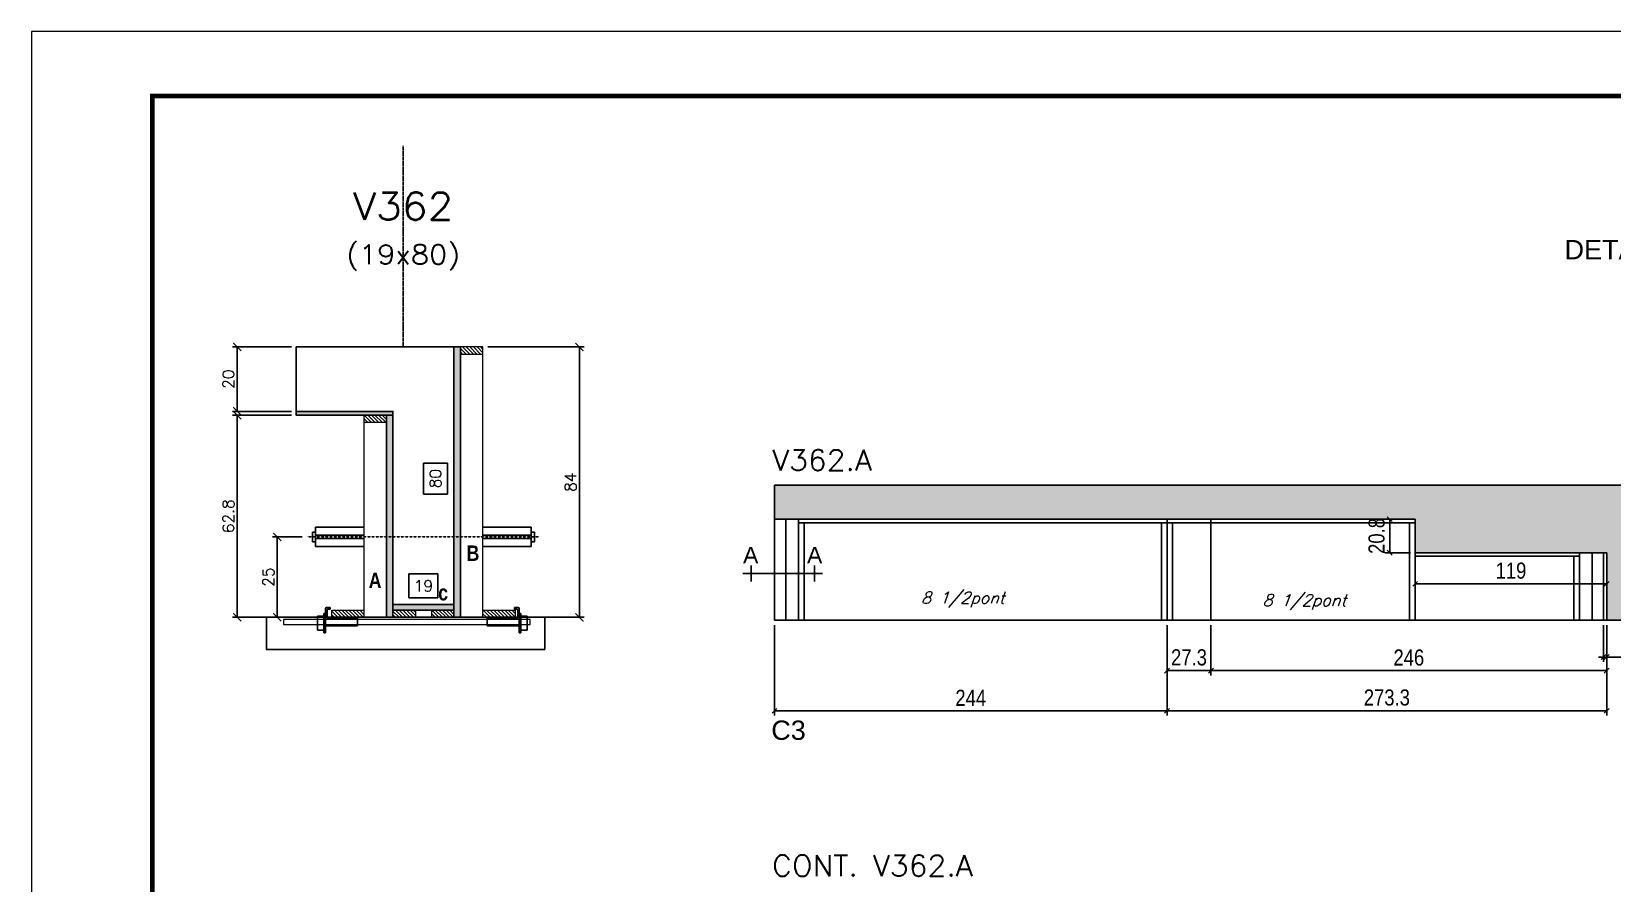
# Model space of a CAD drawing. Extents: x 137137 to 143418, y 10464 to 34486.
# Drawn here: x 137137 to 138120, y 30511 to 31040 of the extents above; entities that cross this region are included whole.
import ezdxf
from ezdxf.enums import TextEntityAlignment as Align

# ---------------------------------------------------------------- set-up
doc = ezdxf.new("R2010")
doc.units = 0
doc.linetypes.add('DASHED', pattern=[0.75, 0.5, -0.25])
doc.linetypes.add('HIDDEN', pattern=[0.375, 0.25, -0.125])
for name, color, linetype in [('5', 5, 'Continuous'), ('barrote', 251, 'Continuous'), ('COTA', 241, 'Continuous'), ('Cota Seção (2x)', 4, 'Continuous'), ('detalhes', 4, 'Continuous'), ('Painéis', 200, 'Continuous'), ('presilha', 1, 'Continuous'), ('SARR_2.2x7', 40, 'Continuous'), ('SARR_3.5x7', 81, 'Continuous'), ('TENSOR', 3, 'Continuous'), ('texto', 7, 'Continuous'), ('Texto de Titulo', 7, 'Continuous'), ('Texto Qtd Sarr', 242, 'Continuous')]:
    doc.layers.add(name, color=color, linetype=linetype)
for name, color, linetype, lineweight in [('CONCRETO', 251, 'Continuous', 25), ('Folhas', 255, 'Continuous', 9), ('Hachura', 251, 'Continuous', 9), ('Madeira', 126, 'Continuous', 18), ('SARRAFO DE PRESSAO', 251, 'DASHED', 9), ('SCO-___-LAJ', 2, 'Continuous', 0), ('Texto Seção', 7, 'Continuous', 15)]:
    doc.layers.add(name, color=color, linetype=linetype, lineweight=lineweight)
doc.styles.add('ARIAL', font='arial.ttf')
doc.styles.add('COTA TECNICA', font='techl___.ttf', dxfattribs={"height": 10})
doc.styles.add('REGUA-120', font='ROMANS.shx', dxfattribs={"height": 15})
doc.styles.add('Romans', font='romans.shx')
doc.styles.get("Standard").update_dxf_attribs({"font": 'arial.ttf'})
doc.styles.add('TECNICA', font='techb___.ttf', dxfattribs={"height": 10})
doc.dimstyles.new('Cota Seção (2x)', dxfattribs={"dimtxt": 7, "dimasz": 5, "dimexe": 3, "dimexo": 3, "dimgap": 2, "dimtad": 3, "dimdec": 1, "dimlfac": 0.5, "dimzin": 12, "dimdsep": 46, "dimtxsty": 'Romans', "dimblk": 'ARCHTICK', "dimcen": 0, "dimclrd": 4, "dimclre": 4, "dimclrt": 1, "dimadec": 1, "dimazin": 3, "dimtfac": 1, "dimtdec": 1, "dimtmove": 0, "dimatfit": 3, "dimldrblk": 'OBLIQUE', "dimfxl": 1, "dimtolj": 1, "dimtzin": 12, "dimarcsym": 0})
doc.dimstyles.new('Cota Seção interna', dxfattribs={"dimtxt": 7, "dimasz": 6, "dimexe": 0.18, "dimexo": 2, "dimgap": -4, "dimtad": 3, "dimdec": 1, "dimlfac": 0.5, "dimzin": 12, "dimdsep": 46, "dimtxsty": 'Romans', "dimblk": 'ARCHTICK', "dimcen": 0.09, "dimse1": 1, "dimse2": 1, "dimsd1": 1, "dimsd2": 1, "dimclrd": 180, "dimclre": 5, "dimclrt": 1, "dimadec": 0, "dimazin": 3, "dimtfac": 1, "dimtdec": 1, "dimtofl": 0, "dimtmove": 0, "dimatfit": 3, "dimldrblk": 'ARCHTICK', "dimfxl": 1, "dimtolj": 1, "dimtzin": 0, "dimarcsym": 0})
doc.dimstyles.new('PAINEL', dxfattribs={"dimtxt": 10, "dimasz": 3, "dimexe": 3, "dimexo": 3, "dimgap": 3, "dimtad": 1, "dimdec": 1, "dimzin": 12, "dimdsep": 46, "dimtxsty": 'COTA TECNICA', "dimblk1": 'OBLIQUE', "dimblk2": 'OBLIQUE', "dimsah": 1, "dimcen": 0.9, "dimclrd": 4, "dimclre": 4, "dimclrt": 240, "dimadec": 1, "dimazin": 3, "dimtfac": 1, "dimtdec": 1, "dimtmove": 0, "dimatfit": 3, "dimfxl": 1, "dimtolj": 1, "dimtzin": 12, "dimarcsym": 0})

# ---------------------------------------------------------------- blocks, each defined once
blk = doc.blocks.new('9999999999')
at = {"layer": 'Folhas'}
blk.add_lwpolyline([(98138.98, 34190.21), (99623.98, 34190.21), (99623.98, 35240.21), (98138.98, 35240.21)], close=True, dxfattribs=at)
at = {"layer": 'Folhas', "color": 30, "const_width": 3}
blk.add_lwpolyline([(98213.98, 34230.21), (99583.98, 34230.21), (99583.98, 35200.21), (98213.98, 35200.21)], close=True, dxfattribs=at)
blk = doc.blocks.new('_Oblique')
at = {"color": 0, "linetype": 'ByBlock', "lineweight": -2}
blk.add_line((-0.5, -0.5), (0.5, 0.5), dxfattribs=at)
blk = doc.blocks.new('*D14')
at = {"layer": 'COTA', "color": 4, "lineweight": -2, "ltscale": 25, "transparency": 16777216}
for p, q in [((138114.22, 30671.2), (138114.22, 30648.34)), ((138116.22, 30671.2), (138116.22, 30648.34)), ((138114.22, 30651.34), (138111.22, 30651.34)), ((138114.22, 30651.34), (138116.22, 30651.34)), ((138116.22, 30651.34), (138134.34, 30651.34))]:
    blk.add_line(p, q, dxfattribs=at)
at = {"layer": 'Defpoints', "color": 0, "ltscale": 25, "transparency": 16777216}
for p in [(138114.22, 30674.2), (138116.22, 30674.2), (138116.22, 30651.34)]:
    blk.add_point(p, dxfattribs=at)
at = {"layer": 'COTA', "color": 4, "lineweight": -2, "ltscale": 25, "transparency": 16777216, "xscale": 3, "yscale": 3, "zscale": 3}
blk.add_blockref('_Oblique', (138114.22, 30651.34), dxfattribs=at)
at = {"layer": 'COTA', "color": 4, "lineweight": -2, "ltscale": 25, "transparency": 16777216, "xscale": 3, "yscale": 3, "zscale": 3, "rotation": 180}
blk.add_blockref('_Oblique', (138116.22, 30651.34), dxfattribs=at)
at = {"layer": 'COTA', "color": 240, "ltscale": 25, "transparency": 16777216, "insert": (138128.28, 30659.34), "char_height": 10, "attachment_point": 5, "style": 'COTA TECNICA'}
blk.add_mtext('\\A1;2', dxfattribs=at)
blk = doc.blocks.new('*D16')
at = {"layer": 'COTA', "color": 4, "lineweight": -2, "ltscale": 25, "transparency": 16777216}
for p, q in [((137598.97, 30671.2), (137598.97, 30614.94)), ((137842.97, 30671.2), (137842.97, 30614.94)), ((137598.97, 30617.94), (137842.97, 30617.94))]:
    blk.add_line(p, q, dxfattribs=at)
at = {"layer": 'Defpoints', "color": 0, "ltscale": 25, "transparency": 16777216}
for p in [(137598.97, 30674.2), (137842.97, 30674.2), (137842.97, 30617.94)]:
    blk.add_point(p, dxfattribs=at)
at = {"layer": 'COTA', "color": 4, "lineweight": -2, "ltscale": 25, "transparency": 16777216, "xscale": 3, "yscale": 3, "zscale": 3, "rotation": 180}
blk.add_blockref('_Oblique', (137598.97, 30617.94), dxfattribs=at)
at = {"layer": 'COTA', "color": 4, "lineweight": -2, "ltscale": 25, "transparency": 16777216, "xscale": 3, "yscale": 3, "zscale": 3}
blk.add_blockref('_Oblique', (137842.97, 30617.94), dxfattribs=at)
at = {"layer": 'COTA', "color": 240, "ltscale": 25, "transparency": 16777216, "insert": (137720.97, 30626.01), "char_height": 10, "attachment_point": 5, "style": 'COTA TECNICA'}
blk.add_mtext('\\A1;244', dxfattribs=at)
blk = doc.blocks.new('*D17')
at = {"layer": 'COTA', "color": 4, "lineweight": -2, "ltscale": 25, "transparency": 16777216}
for p, q in [((137842.97, 30671.2), (137842.97, 30639.89)), ((137870.27, 30671.2), (137870.27, 30639.89)), ((137842.97, 30642.89), (137870.27, 30642.89))]:
    blk.add_line(p, q, dxfattribs=at)
at = {"layer": 'Defpoints', "color": 0, "ltscale": 25, "transparency": 16777216}
for p in [(137842.97, 30674.2), (137870.27, 30674.2), (137870.27, 30642.89)]:
    blk.add_point(p, dxfattribs=at)
at = {"layer": 'COTA', "color": 4, "lineweight": -2, "ltscale": 25, "transparency": 16777216, "xscale": 3, "yscale": 3, "zscale": 3, "rotation": 180}
blk.add_blockref('_Oblique', (137842.97, 30642.89), dxfattribs=at)
at = {"layer": 'COTA', "color": 4, "lineweight": -2, "ltscale": 25, "transparency": 16777216, "xscale": 3, "yscale": 3, "zscale": 3}
blk.add_blockref('_Oblique', (137870.27, 30642.89), dxfattribs=at)
at = {"layer": 'COTA', "color": 240, "ltscale": 25, "transparency": 16777216, "insert": (137856.62, 30651.11), "char_height": 10, "attachment_point": 5, "style": 'COTA TECNICA'}
blk.add_mtext('\\A1;27.3', dxfattribs=at)
blk = doc.blocks.new('*D18')
at = {"layer": 'COTA', "color": 4, "lineweight": -2, "ltscale": 25, "transparency": 16777216}
for p, q in [((137870.27, 30671.2), (137870.27, 30639.89)), ((138116.22, 30671.2), (138116.22, 30639.89)), ((137870.27, 30642.89), (138116.22, 30642.89))]:
    blk.add_line(p, q, dxfattribs=at)
at = {"layer": 'Defpoints', "color": 0, "ltscale": 25, "transparency": 16777216}
for p in [(137870.27, 30674.2), (138116.22, 30674.2), (138116.22, 30642.89)]:
    blk.add_point(p, dxfattribs=at)
at = {"layer": 'COTA', "color": 4, "lineweight": -2, "ltscale": 25, "transparency": 16777216, "xscale": 3, "yscale": 3, "zscale": 3, "rotation": 180}
blk.add_blockref('_Oblique', (137870.27, 30642.89), dxfattribs=at)
at = {"layer": 'COTA', "color": 4, "lineweight": -2, "ltscale": 25, "transparency": 16777216, "xscale": 3, "yscale": 3, "zscale": 3}
blk.add_blockref('_Oblique', (138116.22, 30642.89), dxfattribs=at)
at = {"layer": 'COTA', "color": 240, "ltscale": 25, "transparency": 16777216, "insert": (137993.24, 30650.99), "char_height": 10, "attachment_point": 5, "style": 'COTA TECNICA'}
blk.add_mtext('\\A1;246', dxfattribs=at)
blk = doc.blocks.new('*D20')
at = {"layer": 'COTA', "color": 4, "lineweight": -2, "ltscale": 25, "transparency": 16777216}
for p, q in [((137842.97, 30671.2), (137842.97, 30614.94)), ((138116.22, 30671.2), (138116.22, 30614.94)), ((137842.97, 30617.94), (138116.22, 30617.94))]:
    blk.add_line(p, q, dxfattribs=at)
at = {"layer": 'Defpoints', "color": 0, "ltscale": 25, "transparency": 16777216}
for p in [(137842.97, 30674.2), (138116.22, 30674.2), (138116.22, 30617.94)]:
    blk.add_point(p, dxfattribs=at)
at = {"layer": 'COTA', "color": 4, "lineweight": -2, "ltscale": 25, "transparency": 16777216, "xscale": 3, "yscale": 3, "zscale": 3, "rotation": 180}
blk.add_blockref('_Oblique', (137842.97, 30617.94), dxfattribs=at)
at = {"layer": 'COTA', "color": 4, "lineweight": -2, "ltscale": 25, "transparency": 16777216, "xscale": 3, "yscale": 3, "zscale": 3}
blk.add_blockref('_Oblique', (138116.22, 30617.94), dxfattribs=at)
at = {"layer": 'COTA', "color": 240, "ltscale": 25, "transparency": 16777216, "insert": (137979.59, 30626.16), "char_height": 10, "attachment_point": 5, "style": 'COTA TECNICA'}
blk.add_mtext('\\A1;273.3', dxfattribs=at)
blk = doc.blocks.new('*D37')
at = {"layer": 'COTA', "color": 4, "lineweight": -2, "ltscale": 25, "transparency": 16777216}
for p, q in [((137997.22, 30713.2), (137997.22, 30693.9)), ((138116.22, 30713.2), (138116.22, 30693.9)), ((137997.22, 30696.9), (138116.22, 30696.9))]:
    blk.add_line(p, q, dxfattribs=at)
at = {"layer": 'Defpoints', "color": 0, "ltscale": 25, "transparency": 16777216}
for p in [(137997.22, 30716.2), (138116.22, 30716.2), (138116.22, 30696.9)]:
    blk.add_point(p, dxfattribs=at)
at = {"layer": 'COTA', "color": 4, "lineweight": -2, "ltscale": 25, "transparency": 16777216, "xscale": 3, "yscale": 3, "zscale": 3, "rotation": 180}
blk.add_blockref('_Oblique', (137997.22, 30696.9), dxfattribs=at)
at = {"layer": 'COTA', "color": 4, "lineweight": -2, "ltscale": 25, "transparency": 16777216, "xscale": 3, "yscale": 3, "zscale": 3}
blk.add_blockref('_Oblique', (138116.22, 30696.9), dxfattribs=at)
at = {"layer": 'COTA', "color": 240, "ltscale": 25, "transparency": 16777216, "insert": (138056.72, 30704.99), "char_height": 10, "attachment_point": 5, "style": 'COTA TECNICA'}
blk.add_mtext('\\A1;119', dxfattribs=at)
blk = doc.blocks.new('*D40')
at = {"layer": 'COTA', "color": 4, "lineweight": -2, "ltscale": 25, "transparency": 16777216}
for p, q in [((137994.22, 30737), (137978.35, 30737)), ((137981.35, 30737), (137981.35, 30716.2)), ((137994.22, 30716.2), (137978.35, 30716.2))]:
    blk.add_line(p, q, dxfattribs=at)
at = {"layer": 'Defpoints', "color": 0, "ltscale": 25, "transparency": 16777216}
for p in [(137997.22, 30737), (137981.35, 30716.2), (137997.22, 30716.2)]:
    blk.add_point(p, dxfattribs=at)
at = {"layer": 'COTA', "color": 4, "lineweight": -2, "ltscale": 25, "transparency": 16777216, "xscale": 3, "yscale": 3, "zscale": 3}
for p, rotation in [((137981.35, 30737), 90), ((137981.35, 30716.2), 270)]:
    blk.add_blockref('_Oblique', p, dxfattribs=dict(at, rotation=rotation))
at = {"layer": 'COTA', "color": 240, "ltscale": 25, "transparency": 16777216, "insert": (137973.23, 30726.6), "char_height": 10, "attachment_point": 5, "rotation": 90, "style": 'COTA TECNICA'}
blk.add_mtext('\\A1;20.8', dxfattribs=at)
blk = doc.blocks.new('titulo1')
at = {"layer": 'Defpoints', "color": 252, "linetype": 'HIDDEN', "ltscale": 2}
blk.add_line((0, 0), (0, 125), dxfattribs=at)
at = {"layer": 'Defpoints', "style": 'Romans', "oblique": 15}
blk.add_attdef('FOLHA', text='', height=10, dxfattribs=at).set_placement((0, 15.58), align=Align.MIDDLE_CENTER)
at = {"layer": 'Texto Qtd Sarr', "color": 3, "style": 'Romans', "oblique": 15}
for tag, height, p in [('TITULO', 17, (0, 71.45)), ('SEÇÃO', 12, (0, 41.55))]:
    blk.add_attdef(tag, text='', height=height, dxfattribs=at).set_placement(p, align=Align.MIDDLE_CENTER)
blk = doc.blocks.new('_ArchTick')
at = {"color": 0, "linetype": 'ByBlock', "const_width": 0.15}
blk.add_lwpolyline([(-0.5, -0.5), (0.5, 0.5)], dxfattribs=at)
blk = doc.blocks.new('*D41')
at = {"layer": 'COTA', "color": 4, "lineweight": -2, "transparency": 16777216}
for p, q in [((137298.8, 30801.65), (137262.08, 30801.65)), ((137265.08, 30676.05), (137265.08, 30801.65)), ((137316.4, 30676.05), (137262.08, 30676.05))]:
    blk.add_line(p, q, dxfattribs=at)
at = {"layer": 'Defpoints', "color": 0, "transparency": 16777216}
for p in [(137265.08, 30801.65), (137301.8, 30801.65), (137319.4, 30676.05)]:
    blk.add_point(p, dxfattribs=at)
at = {"layer": 'COTA', "color": 4, "lineweight": -2, "transparency": 16777216, "xscale": 5, "yscale": 5, "zscale": 5}
for p, rotation in [((137265.08, 30801.65), 90), ((137265.08, 30676.05), 270)]:
    blk.add_blockref('_ArchTick', p, dxfattribs=dict(at, rotation=rotation))
at = {"layer": 'COTA', "color": 1, "transparency": 16777216, "insert": (137259.58, 30738.85), "char_height": 7, "attachment_point": 5, "rotation": 90, "style": 'Romans'}
blk.add_mtext('\\A1;62.8', dxfattribs=at)
blk = doc.blocks.new('*D42')
at = {"layer": 'COTA', "color": 4, "lineweight": -2, "transparency": 16777216}
for p, q in [((137298.8, 30844.05), (137262.08, 30844.05)), ((137265.08, 30804.05), (137265.08, 30844.05)), ((137298.8, 30804.05), (137262.08, 30804.05))]:
    blk.add_line(p, q, dxfattribs=at)
at = {"layer": 'Defpoints', "color": 0, "transparency": 16777216}
for p in [(137265.08, 30844.05), (137301.8, 30844.05), (137301.8, 30804.05)]:
    blk.add_point(p, dxfattribs=at)
at = {"layer": 'COTA', "color": 4, "lineweight": -2, "transparency": 16777216, "xscale": 5, "yscale": 5, "zscale": 5}
for p, rotation in [((137265.08, 30844.05), 90), ((137265.08, 30804.05), 270)]:
    blk.add_blockref('_ArchTick', p, dxfattribs=dict(at, rotation=rotation))
at = {"layer": 'COTA', "color": 1, "transparency": 16777216, "insert": (137259.58, 30824.05), "char_height": 7, "attachment_point": 5, "rotation": 90, "style": 'Romans'}
blk.add_mtext('\\A1;20', dxfattribs=at)
blk = doc.blocks.new('*D43')
at = {"layer": 'Cota Seção (2x)', "color": 180, "lineweight": -2, "transparency": 16777216}
for p, q in [((137395.8, 30771.92), (137380.8, 30771.92)), ((137380.8, 30771.92), (137380.8, 30752.59)), ((137395.8, 30752.59), (137395.8, 30771.92)), ((137380.8, 30752.59), (137395.8, 30752.59))]:
    blk.add_line(p, q, dxfattribs=at)
at = {"layer": 'Defpoints', "color": 0, "transparency": 16777216}
for p in [(137361.8, 30844.05), (137399.8, 30844.05), (137361.8, 30684.05)]:
    blk.add_point(p, dxfattribs=at)
at = {"layer": 'Cota Seção (2x)', "color": 1, "transparency": 16777216, "insert": (137388.3, 30762.25), "char_height": 7, "attachment_point": 5, "rotation": 90, "style": 'Romans'}
blk.add_mtext('\\A1;80', dxfattribs=at)
blk = doc.blocks.new('PRESILHA METÁLICA 1')
at = {"layer": 'presilha'}
for p, q in [((6, 15.5), (7.5, 15.5)), ((6, -2.5), (6, 15.5)), ((7.5, 10.6), (7.5, 19.9)), ((7.5, 15.5), (7.5, -2.5)), ((12, 21), (8.6, 21)), ((9, 11.6), (9, 18.9)), ((12, 19.5), (9.6, 19.5)), ((12, 21), (12, 19.5)), ((0, 13), (6, 13)), ((0, 13), (0, 0)), ((6, 0), (0, 0)), ((6, 13), (6, 0)), ((37.5, 4.1), (7.5, 4.1)), ((37.5, 11), (9.6, 11)), ((37.5, 11), (37.5, 4.1)), ((7.5, -2.5), (6, -2.5))]:
    blk.add_line(p, q, dxfattribs=at)
for centre, radius, start, end in [((8.6, 19.9), 1.14, 90, 180), ((9.6, 18.9), 0.57, 90, 180), ((9.6, 11.6), 0.57, 180, 270)]:
    blk.add_arc(centre, radius, start, end, dxfattribs=at)
blk = doc.blocks.new('*D44')
at = {"layer": 'Cota Seção (2x)', "color": 180, "lineweight": -2, "transparency": 16777216}
for p, q in [((137389.8, 30703.05), (137371.8, 30703.05)), ((137371.8, 30703.05), (137371.8, 30688.05)), ((137389.8, 30688.05), (137389.8, 30703.05)), ((137371.8, 30688.05), (137389.8, 30688.05))]:
    blk.add_line(p, q, dxfattribs=at)
at = {"layer": 'Defpoints', "color": 0, "transparency": 16777216}
for p in [(137361.8, 30684.05), (137361.8, 30676.05), (137399.8, 30676.05)]:
    blk.add_point(p, dxfattribs=at)
at = {"layer": 'Cota Seção (2x)', "color": 1, "transparency": 16777216, "insert": (137380.8, 30695.55), "char_height": 7, "attachment_point": 5, "style": 'Romans'}
blk.add_mtext('\\A1;19', dxfattribs=at)
blk = doc.blocks.new('*D45')
at = {"layer": 'COTA', "color": 4, "lineweight": -2, "transparency": 16777216}
for p, q in [((137420.8, 30844.05), (137480.77, 30844.05)), ((137477.77, 30844.05), (137477.77, 30676.05)), ((137420.8, 30676.05), (137480.77, 30676.05))]:
    blk.add_line(p, q, dxfattribs=at)
at = {"layer": 'Defpoints', "color": 0, "transparency": 16777216}
for p in [(137417.8, 30844.05), (137417.8, 30676.05), (137477.77, 30676.05)]:
    blk.add_point(p, dxfattribs=at)
at = {"layer": 'COTA', "color": 4, "lineweight": -2, "transparency": 16777216, "xscale": 5, "yscale": 5, "zscale": 5}
for p, rotation in [((137477.77, 30844.05), 90), ((137477.77, 30676.05), 270)]:
    blk.add_blockref('_ArchTick', p, dxfattribs=dict(at, rotation=rotation))
at = {"layer": 'COTA', "color": 1, "transparency": 16777216, "insert": (137472.27, 30760.05), "char_height": 7, "attachment_point": 5, "rotation": 90, "style": 'Romans'}
blk.add_mtext('\\A1;84', dxfattribs=at)
blk = doc.blocks.new('*D46')
at = {"layer": 'COTA', "color": 4, "lineweight": -2, "transparency": 16777216}
for p, q in [((137305.5, 30726.02), (137286.94, 30726.02)), ((137289.94, 30726.02), (137289.94, 30676.05)), ((137305.5, 30676.05), (137286.94, 30676.05))]:
    blk.add_line(p, q, dxfattribs=at)
at = {"layer": 'Defpoints', "color": 0, "transparency": 16777216}
for p in [(137308.5, 30726.02), (137289.94, 30676.05), (137308.5, 30676.05)]:
    blk.add_point(p, dxfattribs=at)
at = {"layer": 'COTA', "color": 4, "lineweight": -2, "transparency": 16777216, "xscale": 5, "yscale": 5, "zscale": 5}
for p, rotation in [((137289.94, 30726.02), 90), ((137289.94, 30676.05), 270)]:
    blk.add_blockref('_ArchTick', p, dxfattribs=dict(at, rotation=rotation))
at = {"layer": 'COTA', "color": 1, "transparency": 16777216, "insert": (137284.44, 30701.04), "char_height": 7, "attachment_point": 5, "rotation": 90, "style": 'Romans'}
blk.add_mtext('\\A1;25', dxfattribs=at)

msp = doc.modelspace()

# ---------------------------------------------------------------- hatches: boundary and pattern name
at = {"layer": 'COTA', "linetype": 'ByBlock'}
h = msp.add_hatch(dxfattribs=at)
h.set_pattern_fill('AR-CONC', color=256, scale=0.03)
h.set_pattern_definition([(50, (-1598.5, -2295.15), (5.46554007, -0.47817257), [0.5715, -6.2865]), (355, (-1598.5, -2295.15), (-1.05730264, 5.73170536), [0.4572, -5.02921753]), (100.4514447, (-1598.0445, -2295.19), (4.40823741, 5.25353256), [0.48570026, -5.34270734]), (46.1842, (-1598.5, -2293.626), (8.13237123, -1.26126984), [0.85725, -9.42975]), (96.6355576, (-1597.822, -2293.731), (7.122124, 7.42278374), [0.7285507, -8.01406824]), (351.184151, (-1598.5, -2293.626), (7.122124, 7.42278374), [0.685799, -7.54379196]), (21, (-1597.738, -2294.007), (4.54843174, -3.06795595), [0.5715, -6.2865]), (326, (-1597.738, -2294.007), (1.85406085, 5.52563898), [0.4572, -5.0292]), (71.451445, (-1597.359, -2294.263), (6.40249258, 2.45768307), [0.48570026, -5.34269813]), (37.5, (-1598.5, -2295.1502), (0.092658098, 2.536651166), [0, -4.96824, 0, -5.1054, 0, -5.04825]), (7.5, (-1598.5, -2295.1502), (2.004589875, 3.005417245), [0, -2.91084, 0, -4.85394, 0, -1.92405]), (327.5, (-1600.1993, -2295.1502), (4.067717855, -0.17186232), [0, -1.905, 0, -5.9436, 0, -7.8867]), (317.5, (-1600.9613, -2295.1502), (4.44387544, 0.76279473), [0, -2.4765, 0, -3.94716, 0, -5.6007])])
h.paths.add_polyline_path([(138116.22, 30716.2), (138116.22, 30674.2), (138186.22, 30674.2), (138186.22, 30716.2), (138305.22, 30716.2), (138305.22, 30737), (138432.22, 30737), (138432.22, 30758.2), (138305.22, 30758.2), (138186.22, 30758.2), (138116.22, 30758.2), (137997.22, 30758.2), (137598.97, 30758.2), (137598.97, 30737), (137997.22, 30737), (137997.22, 30716.2)])
at = {"layer": 'Hachura'}
h = msp.add_hatch(color=256, dxfattribs=at)
h.dxf.hatch_style = 1
h.paths.add_polyline_path([(137399.8, 30844.05), (137403.8, 30844.05), (137403.8, 30676.05), (137399.8, 30676.05)])
h = msp.add_hatch(dxfattribs=at)
h.set_pattern_fill('ANSI31', color=256, scale=0.5, angle=270, style=0)
h.set_pattern_definition([(315, (160249.6177, 22536.4109), (1.12253202, 1.12253202), [])])
h.paths.add_polyline_path([(137417.8, 30839.65), (137417.8, 30844.05), (137403.8, 30844.05), (137403.8, 30839.65)])
h = msp.add_hatch(color=256, dxfattribs=at)
h.dxf.hatch_style = 1
h.paths.add_polyline_path([(137361.8, 30801.65), (137361.8, 30804.05), (137301.8, 30804.05), (137301.8, 30801.65)])
h = msp.add_hatch(dxfattribs=at)
h.set_pattern_fill('ANSI31', color=256, scale=0.5, angle=270, style=0)
h.set_pattern_definition([(315, (160309.6177, 22494.0109), (1.12253202, 1.12253202), [])])
h.paths.add_polyline_path([(137357.8, 30797.25), (137357.8, 30801.65), (137343.8, 30801.65), (137343.8, 30797.25)])
h = msp.add_hatch(color=256, dxfattribs=at)
h.dxf.hatch_style = 1
h.paths.add_polyline_path([(137357.8, 30801.65), (137361.8, 30801.65), (137361.8, 30676.05), (137357.8, 30676.05)])
h = msp.add_hatch(color=256, dxfattribs=at)
h.dxf.hatch_style = 1
h.paths.add_polyline_path([(137399.8, 30680.45), (137399.8, 30684.05), (137361.8, 30684.05), (137361.8, 30680.45)])
h = msp.add_hatch(dxfattribs=at)
h.set_pattern_fill('ANSI31', color=256, scale=0.5, angle=270, style=0)
h.set_pattern_definition([(315, (160309.6177, 22446.4109), (1.12253202, 1.12253202), [])])
h.paths.add_polyline_path([(137323.8, 30676.05), (137323.8, 30680.45), (137343.8, 30680.45), (137343.8, 30676.05)])
h = msp.add_hatch(dxfattribs=at)
h.set_pattern_fill('ANSI31', color=256, scale=0.5, angle=270, style=0)
h.set_pattern_definition([(315, (160318.4177, 22446.4109), (1.12253202, 1.12253202), [])])
h.paths.add_polyline_path([(137361.8, 30676.05), (137361.8, 30680.45), (137375.8, 30680.45), (137375.8, 30676.05)])
h = msp.add_hatch(dxfattribs=at)
h.set_pattern_fill('ANSI31', color=256, scale=0.5, angle=270, style=0)
h.set_pattern_definition([(315, (160318.4198, 22446.4109), (1.12253202, 1.12253202), [])])
h.paths.add_polyline_path([(137399.8, 30676.05), (137399.8, 30680.45), (137385.8, 30680.45), (137385.8, 30676.05)])
h = msp.add_hatch(dxfattribs=at)
h.set_pattern_fill('ANSI31', color=256, scale=0.5, angle=270, style=0)
h.set_pattern_definition([(315, (160215.6177, 22446.4109), (1.12253202, 1.12253202), [])])
h.paths.add_polyline_path([(137417.8, 30676.05), (137417.8, 30680.45), (137437.8, 30680.45), (137437.8, 30676.05)])

# ---------------------------------------------------------------- linework, layer by layer
at = {"ltscale": 3}
for p, q in [((137313.8, 30732.02), (137313.8, 30720.02)), ((137313.8, 30732.02), (137343.8, 30732.02)), ((137447.8, 30732.02), (137417.8, 30732.02)), ((137447.8, 30732.02), (137447.8, 30720.02)), ((137311.8, 30729.02), (137311.8, 30723.02)), ((137311.8, 30729.02), (137313.8, 30729.02)), ((137313.8, 30723.02), (137311.8, 30723.02)), ((137343.8, 30727.02), (137313.8, 30727.02)), ((137343.8, 30725.02), (137313.8, 30725.02)), ((137417.8, 30727.02), (137447.8, 30727.02)), ((137417.8, 30725.02), (137447.8, 30725.02)), ((137447.8, 30729.02), (137449.8, 30729.02)), ((137447.8, 30723.02), (137449.8, 30723.02)), ((137449.8, 30729.02), (137449.8, 30723.02)), ((137313.8, 30720.02), (137343.8, 30720.02)), ((137447.8, 30720.02), (137417.8, 30720.02))]:
    msp.add_line(p, q, dxfattribs=at)
at = {"layer": 'barrote'}
msp.add_lwpolyline([(137456.16, 30656.05), (137283.2, 30656.05), (137283.2, 30676.05), (137456.16, 30676.05)], close=True, dxfattribs=at)
at = {"layer": 'CONCRETO'}
msp.add_lwpolyline([(137361.8, 30804.05), (137301.8, 30804.05), (137301.8, 30844.05), (137361.8, 30844.05), (137361.8, 30844.05), (137399.8, 30844.05), (137399.8, 30680.45), (137399.8, 30680.45), (137399.8, 30684.05), (137361.8, 30684.05)], close=True, dxfattribs=at)
at = {"layer": 'COTA', "linetype": 'ByBlock'}
for p, q in [((137598.97, 30758.2), (137997.22, 30758.2)), ((137598.97, 30758.2), (137598.97, 30737)), ((137997.22, 30758.2), (138116.22, 30758.2)), ((138116.22, 30758.2), (138186.22, 30758.2))]:
    msp.add_line(p, q, dxfattribs=at)
at = {"layer": 'detalhes'}
for p, q in [((137628.77, 30703.27), (137579.4, 30703.27)), ((137584.4, 30708.27), (137584.4, 30698.27)), ((137623.77, 30708.27), (137623.77, 30698.27))]:
    msp.add_line(p, q, dxfattribs=at)
at = {"layer": 'Madeira'}
for points in [[(137417.8, 30839.65), (137417.8, 30844.05), (137403.8, 30844.05), (137403.8, 30839.65)], [(137417.8, 30844.05), (137403.8, 30844.05), (137403.8, 30676.05), (137417.8, 30676.05)], [(137357.8, 30797.25), (137357.8, 30801.65), (137343.8, 30801.65), (137343.8, 30797.25)], [(137357.8, 30801.65), (137343.8, 30801.65), (137343.8, 30676.05), (137357.8, 30676.05)], [(137323.8, 30676.05), (137323.8, 30680.45), (137343.8, 30680.45), (137343.8, 30676.05)], [(137361.8, 30676.05), (137361.8, 30680.45), (137375.8, 30680.45), (137375.8, 30676.05)], [(137399.8, 30676.05), (137399.8, 30680.45), (137385.8, 30680.45), (137385.8, 30676.05)], [(137417.8, 30676.05), (137417.8, 30680.45), (137437.8, 30680.45), (137437.8, 30676.05)]]:
    msp.add_lwpolyline(points, close=True, dxfattribs=at)
at = {"layer": 'Painéis'}
for p, q in [((137598.97, 30737), (137997.22, 30737)), ((137598.97, 30674.2), (137598.97, 30737)), ((137842.97, 30674.2), (137842.97, 30737)), ((137870.27, 30674.2), (137870.27, 30737)), ((137997.22, 30737), (137997.22, 30716.2)), ((137997.22, 30716.2), (138116.22, 30716.2)), ((138114.22, 30716.2), (138114.22, 30674.2)), ((138116.22, 30716.2), (138116.22, 30674.2)), ((137598.97, 30674.2), (137997.22, 30674.2)), ((137997.22, 30674.2), (138116.22, 30674.2)), ((138116.22, 30674.2), (138186.22, 30674.2))]:
    msp.add_line(p, q, dxfattribs=at)
for points in [[(137399.8, 30844.05), (137403.8, 30844.05), (137403.8, 30676.05), (137399.8, 30676.05)], [(137361.8, 30801.65), (137361.8, 30804.05), (137301.8, 30804.05), (137301.8, 30801.65)], [(137357.8, 30801.65), (137361.8, 30801.65), (137361.8, 30676.05), (137357.8, 30676.05)], [(137399.8, 30680.45), (137399.8, 30684.05), (137361.8, 30684.05), (137361.8, 30680.45)]]:
    msp.add_lwpolyline(points, close=True, dxfattribs=at)
at = {"layer": 'SARR_2.2x7', "linetype": 'Continuous'}
for p, q in [((137605.97, 30674.2), (137605.97, 30737)), ((137613.97, 30734.8), (137842.97, 30734.8)), ((137842.97, 30734.8), (137997.22, 30734.8)), ((137997.22, 30714), (138099.22, 30714)), ((138107.22, 30716.2), (138107.22, 30674.2))]:
    msp.add_line(p, q, dxfattribs=at)
at = {"layer": 'SARR_3.5x7'}
for p, q in [((137613.97, 30674.2), (137613.97, 30737)), ((137617.47, 30674.2), (137617.47, 30734.8)), ((137839.52, 30674.2), (137839.52, 30734.8)), ((137846.42, 30674.2), (137846.42, 30734.8)), ((137993.72, 30674.2), (137993.72, 30734.8)), ((137997.22, 30674.2), (137997.22, 30734.8)), ((138095.72, 30714), (138095.72, 30674.2)), ((138099.22, 30716.2), (138099.22, 30674.2))]:
    msp.add_line(p, q, dxfattribs=at)
at = {"layer": 'SCO-___-LAJ', "color": 1}
msp.add_lwpolyline([(137447.16, 30674.72), (137293.86, 30674.72), (137293.86, 30671.52), (137447.16, 30671.52)], close=True, dxfattribs=at)
at = {"layer": 'TENSOR', "linetype": 'HIDDEN', "ltscale": 0.5}
msp.add_line((137452.8, 30726.02), (137308.5, 30726.02), dxfattribs=at)

# ---------------------------------------------------------------- block references
at = {"layer": 'presilha', "yscale": 0.6666666666666666, "zscale": 0.6666666666666666}
for p, xscale in [((137314.93, 30668.09), 0.6666666666666666), ((137445.38, 30668.09), -0.6666666666666666)]:
    msp.add_blockref('PRESILHA METÁLICA 1', p, dxfattribs=dict(at, xscale=xscale))
at = {"layer": 'SARRAFO DE PRESSAO', "color": 6, "linetype": 'ByBlock'}
msp.add_blockref('9999999999', (38998.31, -4200.15), dxfattribs=at)
at = {"layer": 'Texto Seção'}
ref = msp.add_blockref('titulo1', (137368.19, 30844.05), dxfattribs=at)
ref.add_attrib('TITULO', 'V362', dxfattribs={"layer": 'Texto de Titulo', "color": 7, "height": 17, "style": 'Romans', "width": 1.1}).set_placement((137368.19, 30931.55), align=Align.MIDDLE_CENTER)
ref.add_attrib('SEÇÃO', '(19x80)', dxfattribs={"layer": 'Texto de Titulo', "color": 7, "height": 12, "style": 'Romans', "width": 1.1}).set_placement((137368.19, 30901.55), align=Align.MIDDLE_CENTER)

# ---------------------------------------------------------------- texts
at = {"layer": '5', "color": 7, "linetype": 'Continuous'}
msp.add_text('DETALHE A-A', height=12, rotation=359.99996, dxfattribs=at).set_placement((138090.05, 30898.54))
at = {"layer": '5', "linetype": 'Continuous'}
msp.add_text('C3', height=12, rotation=0.00004, dxfattribs=at).set_placement((137597.01, 30599.89))
at = {"layer": 'detalhes', "style": 'TECNICA'}
for s, p in [('B', (137407.63, 30711.09)), ('A', (137346.8, 30694.24)), ('c', (137389.98, 30686.55))]:
    msp.add_text(s, height=9.6, dxfattribs=at).set_placement(p)
at = {"layer": 'detalhes', "color": 0, "linetype": 'Continuous', "style": 'ARIAL'}
for p in [(137584.21, 30714.69), (137623.97, 30714.69)]:
    msp.add_text('A', height=10.22, dxfattribs=at).set_placement(p, align=Align.MIDDLE_CENTER)
at = {"layer": 'texto', "color": 2, "char_height": 7.2737, "attachment_point": 5, "style": 'Romans'}
for insert in [(137715.99, 30687), (137928.27, 30685.46)]:
    msp.add_mtext('{\\Q19;\\C256;8 1/2pont}', dxfattribs=dict(at, insert=insert))
at = {"layer": 'Texto Seção', "style": 'REGUA-120', "width": 1.05}
for s, p in [('V362.A', (137597.55, 30767.22)), ('CONT. V362.A', (137597.55, 30515.19))]:
    msp.add_text(s, height=13, dxfattribs=at).set_placement(p)

# ---------------------------------------------------------------- dimensions: what is measured, and where the dimension line sits
at = {"layer": 'COTA'}
for base, p1, p2, picture, middle in [((137265.08, 30844.05), (137301.8, 30804.05), (137301.8, 30844.05), '*D42', (137259.58, 30824.05)), ((137477.77, 30676.05), (137417.8, 30844.05), (137417.8, 30676.05), '*D45', (137472.27, 30760.05)), ((137265.08, 30801.65), (137319.4, 30676.05), (137301.8, 30801.65), '*D41', (137259.58, 30738.85)), ((137289.94, 30676.05), (137308.5, 30726.02), (137308.5, 30676.05), '*D46', (137284.44, 30701.04))]:
    dim = msp.add_linear_dim(base=base, p1=p1, p2=p2, angle=90, dimstyle='Cota Seção (2x)', dxfattribs=at)
    dim.commit()
    dim.dimension.update_dxf_attribs({"geometry": picture, "text_midpoint": middle})
at = {"layer": 'COTA', "ltscale": 25}
dim = msp.add_linear_dim(base=(137981.35, 30716.2), p1=(137997.22, 30737), p2=(137997.22, 30716.2), angle=90, dimstyle='PAINEL', dxfattribs=at)
dim.commit()
dim.dimension.update_dxf_attribs({"geometry": '*D40', "text_midpoint": (137981.35, 30726.6), "dimtype": 160})
for base, p1, p2, picture, middle in [((138116.22, 30696.9), (137997.22, 30716.2), (138116.22, 30716.2), '*D37', (138056.72, 30704.99)), ((137842.97, 30617.94), (137598.97, 30674.2), (137842.97, 30674.2), '*D16', (137720.97, 30626.01)), ((138116.2245, 30617.9407), (137842.9655, 30674.2041), (138116.2245, 30674.2041), '*D20', (137979.595, 30626.16)), ((138116.22, 30651.34), (138114.22, 30674.2), (138116.22, 30674.2), '*D14', (138128.28, 30659.34))]:
    dim = msp.add_linear_dim(base=base, p1=p1, p2=p2, dimstyle='PAINEL', dxfattribs=at)
    dim.commit()
    dim.dimension.update_dxf_attribs({"geometry": picture, "text_midpoint": middle})
dim = msp.add_linear_dim(base=(137870.27, 30642.89), p1=(137842.97, 30674.2), p2=(137870.27, 30674.2), dimstyle='PAINEL', dxfattribs=at)
dim.commit()
dim.dimension.update_dxf_attribs({"geometry": '*D17', "text_midpoint": (137856.62, 30642.89), "dimtype": 160})
dim = msp.add_linear_dim(base=(138116.2245, 30642.8868), p1=(137870.2655, 30674.2041), p2=(138116.2245, 30674.2041), dimstyle='PAINEL', override={"dimtmove": 1}, dxfattribs=at)
dim.commit()
dim.dimension.update_dxf_attribs({"geometry": '*D18', "text_midpoint": (137993.245, 30650.9891)})
at = {"layer": 'Cota Seção (2x)'}
for base, p1, p2, angle, picture, middle in [((137399.8, 30844.05), (137361.8, 30684.05), (137361.8, 30844.05), 90, '*D43', (137399.8, 30762.25)), ((137361.8, 30684.05), (137399.8, 30676.05), (137361.8, 30676.05), 180, '*D44', (137380.8, 30684.05))]:
    dim = msp.add_linear_dim(base=base, p1=p1, p2=p2, angle=angle, dimstyle='Cota Seção interna', dxfattribs=at)
    dim.commit()
    dim.dimension.update_dxf_attribs({"geometry": picture, "text_midpoint": middle, "dimtype": 160})

doc.saveas('drawing.dxf')
